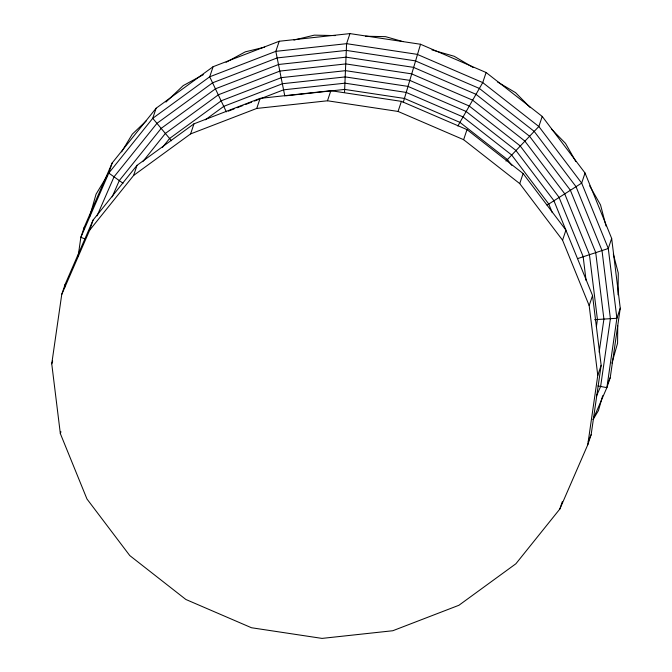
<?xml version="1.0" encoding="UTF-8"?>
<svg xmlns="http://www.w3.org/2000/svg" width="672" height="672" viewBox="0 0 672 672"><rect width="100%" height="100%" fill="white"/><g stroke="black" fill="none" stroke-linecap="round" stroke-linejoin="round"><path stroke-width="1.01" d="M617.744 325.618L617.568 343.232L611.923 363.115M618.055 294.79L618.274 273.059L613.301 253.949M344.526 92.551L346.592 43.68L349.961 33.6L420.529 44.26L486.108 72.509L542.22 116.424L585.043 173.023L611.663 238.426L620.256 308.196L610.252 377.572L606.875 387.652L593.124 419.303M51.744 363.804L61.748 294.428L65.125 284.348L93.055 220.097L137.004 165.346L193.981 123.824L260.098 98.364L330.851 90.703L401.419 101.363L466.998 129.612L523.11 173.536L565.933 230.126L562.565 240.198L589.176 305.609L597.778 375.379L587.773 444.755L559.843 509.015L515.886 563.766L458.909 605.279L392.792 630.739L322.039 638.4L251.471 627.74L185.892 599.491L129.78 555.576L86.957 498.977L60.337 433.574L51.744 363.804L52.66 361.049M64.672 287.456L65.125 284.348M78.17 255.956L80.858 237.317L84.227 227.245L112.157 162.985L156.114 108.234L213.091 66.721L279.208 41.261L349.961 33.6M83.933 229.295L84.227 227.245M596.392 326.668L597.425 319.494L589.42 254.554L564.648 193.679L524.79 141.011L472.567 100.136L411.541 73.844L345.862 63.924L280.006 71.047L218.467 94.744L165.438 133.384L142.716 161.7M599.138 352.17L603.91 319.091L595.711 252.538L570.326 190.151L529.477 136.172L475.961 94.282L413.414 67.343L346.105 57.17L278.62 64.478L215.552 88.763L161.204 128.36L119.288 180.583L112.207 196.862M587.773 444.755L591.142 434.683L601.146 365.308L592.553 295.537L553.871 200.617L515.878 150.402L466.091 111.443L407.912 86.377L345.307 76.919L282.534 83.714L223.868 106.302L205.338 119.809M89.561 217.031L96.046 194.191L107.268 175.61M602.675 395.699L598.433 410.626L593.082 419.488M403.242 102.472L420.529 44.26M61.748 294.428L89.678 230.168L93.055 220.097M112.157 162.985L108.788 173.065L80.858 237.317L85.067 238.946M89.678 230.168L133.636 175.417L137.004 165.346M156.114 108.234L152.737 118.314L108.788 173.065L123.035 183.271M60.337 433.574L60.95 431.735M133.636 175.417L190.604 133.904L193.981 123.824M213.091 66.721L209.714 76.793L152.737 118.314L171.494 140.776M190.604 133.904L256.729 108.444L260.098 98.364M279.208 41.261L275.831 51.341L284.794 95.911M256.729 108.444L327.482 100.783L330.851 90.703M327.482 100.783L398.051 111.443L401.419 101.363M562.565 240.198L519.733 183.607L463.63 139.692L466.998 129.612M486.108 72.509L482.731 82.589L457.85 126M519.733 183.607L523.11 173.536M542.22 116.424L538.843 126.504L505.991 161.053M585.043 173.023L581.666 183.095L547.05 205.153M589.176 305.609L592.553 295.537M611.663 238.426L608.286 248.506L616.888 318.276L606.875 387.652L597.946 385.938M597.778 375.379L601.146 365.308M620.256 308.196L616.888 318.276L594.644 319.662M559.843 509.015L562.296 501.682M97.087 215.821L114.038 176.828L156.971 123.337L212.638 82.782L277.225 57.91L346.349 50.425L415.288 60.841L479.346 88.435L534.164 131.342L575.996 186.623L602.003 250.522L610.403 318.679L600.625 386.459L596.492 395.968M607.774 383.267L610.252 377.572M588.227 441.395L591.142 434.683M121.598 151.88L132.3 134.173L146.563 120.565M162.481 147.37L169.68 138.407L221.39 100.724L281.4 77.624L345.618 70.669L409.668 80.346L469.182 105.983L520.111 145.841L558.978 197.207L583.136 256.57L586.076 280.451M165.942 102.077L183.196 85.621L203.33 74.668M226.052 62.303L245.272 51.845L264.625 47.166M228.295 111.132L234.125 108.889M237.04 107.764L242.861 105.521M245.776 104.404L251.605 102.152M254.52 101.035L283.66 89.813L344.988 83.177L406.165 92.408L463 116.903L511.636 154.963L548.755 204.019L552.275 212.671M577.483 258.644L608.286 248.506L581.666 183.095L538.843 126.504L482.731 82.589L417.161 54.34L346.592 43.68L275.831 51.341L209.714 76.793L226.355 111.88M293.941 40.068L314.303 35.146L335.328 35.591M285.827 95.802L344.677 89.426L404.41 98.448L459.908 122.354L507.402 159.533L511.778 165.312M365.593 36.229L385.577 36.658L402.814 41.58M431.97 49.913L454.23 56.28L473.239 67.544M398.051 111.443L463.63 139.692M497.498 81.934L515.6 92.677L530.317 107.629M551.51 129.15L565.496 143.363L575.828 161.515M589.672 185.842L600.516 204.893L606.018 226.002"/></g></svg>
